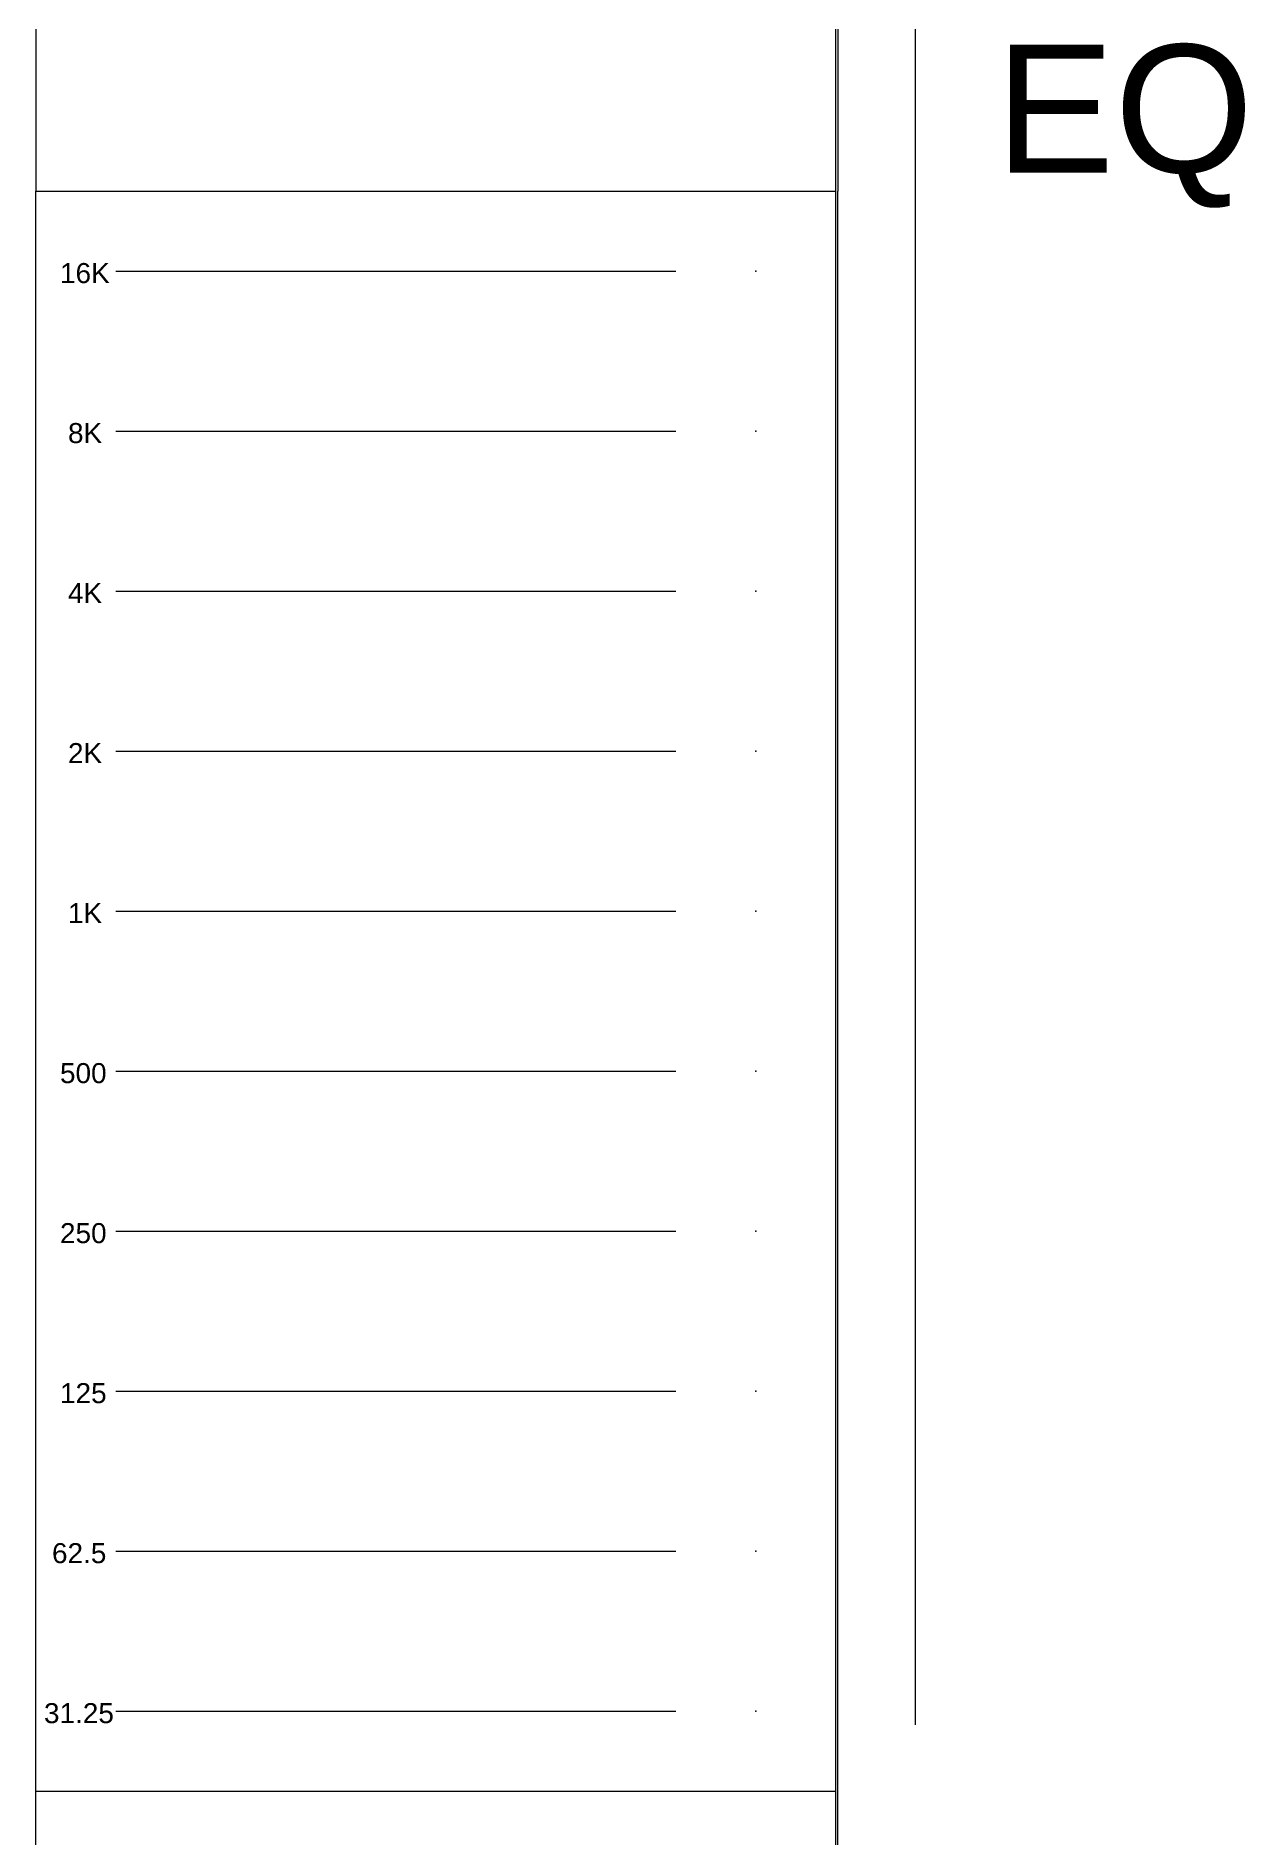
# Model space of a CAD drawing. Header units: inches. Extents: x 50 to 455, y -1657 to 1150.
# Drawn here: x 50.1 to 201.2, y -264.1 to -38.9 of the extents above; entities that cross this region are included whole.
import ezdxf

# ---------------------------------------------------------------- set-up
doc = ezdxf.new("R2010")
doc.units = ezdxf.units.IN
doc.header["$MEASUREMENT"] = 0
doc.layers.get('0').update_dxf_attribs({"lineweight": 25, "true_color": 0xffffff})
doc.styles.add('textstyle26', font='')
doc.styles.add('textstyle35', font='')
doc.styles.add('textstyle36', font='')
doc.styles.add('textstyle37', font='')
doc.styles.add('textstyle38', font='')
doc.styles.add('textstyle39', font='')
doc.styles.add('textstyle40', font='')
doc.styles.add('textstyle41', font='')
doc.styles.add('textstyle42', font='')
doc.styles.add('textstyle60', font='')
doc.styles.add('textstyle61', font='')
doc.styles.get('textstyle26').set_extended_font_data('Liberation Sans')
doc.styles.get('textstyle35').set_extended_font_data('Liberation Sans')
doc.styles.get('textstyle36').set_extended_font_data('Liberation Sans')
doc.styles.get('textstyle37').set_extended_font_data('Liberation Sans')
doc.styles.get('textstyle38').set_extended_font_data('Liberation Sans')
doc.styles.get('textstyle39').set_extended_font_data('Liberation Sans')
doc.styles.get('textstyle40').set_extended_font_data('Liberation Sans')
doc.styles.get('textstyle41').set_extended_font_data('Liberation Sans')
doc.styles.get('textstyle42').set_extended_font_data('Liberation Sans')
doc.styles.get('textstyle60').set_extended_font_data('Liberation Sans')
doc.styles.get('textstyle61').set_extended_font_data('Liberation Sans')

msp = doc.modelspace()

# ---------------------------------------------------------------- linework, layer by layer
for p, q in [((150.06, -1657.27), (150.06, 942.73)), ((50.1, 121.7), (50.1, -58.3)), ((150.32, 121.7), (150.32, -58.3)), ((50.1, -258.3), (50.1, -58.3)), ((50.1, -58.3), (100.1, -58.3)), ((100.1, -58.3), (150.06, -58.3)), ((150.32, -258.3), (150.32, -58.3)), ((60.1, -68.3), (90.1, -68.3)), ((90.1, -68.3), (130.1, -68.3)), ((60.1, -88.3), (90.1, -88.3)), ((90.1, -88.3), (130.1, -88.3)), ((60.1, -108.3), (90.1, -108.3)), ((90.1, -108.3), (130.1, -108.3)), ((60.1, -128.3), (90.1, -128.3)), ((90.1, -128.3), (130.1, -128.3)), ((60.1, -148.3), (90.1, -148.3)), ((90.1, -148.3), (130.1, -148.3)), ((60.1, -168.3), (90.1, -168.3)), ((90.1, -168.3), (130.1, -168.3)), ((60.1, -188.3), (90.1, -188.3)), ((90.1, -188.3), (130.1, -188.3)), ((60.1, -208.3), (90.1, -208.3)), ((90.1, -208.3), (130.1, -208.3)), ((60.1, -228.3), (90.1, -228.3)), ((90.1, -228.3), (130.1, -228.3)), ((60.1, -248.3), (90.1, -248.3)), ((90.1, -248.3), (130.1, -248.3)), ((50.1, -338.3), (50.1, -258.3)), ((50.1, -258.3), (100.1, -258.3)), ((50.1, -258.3), (100.1, -258.3)), ((100.1, -258.3), (100.1, -258.3)), ((100.1, -258.3), (150.06, -258.3)), ((150.32, -338.3), (150.32, -258.3))]:
    msp.add_line(p, q)
at = {"color": 3, "true_color": 0x00ff00}
msp.add_line((160, 180), (160, -250), dxfattribs=at)
for p in [(140.1, -68.3), (140.1, -88.3), (140.1, -108.3), (140.1, -128.3), (140.1, -148.3), (140.1, -168.3), (140.1, -188.3), (140.1, -208.3), (140.1, -228.3), (140.1, -248.3)]:
    msp.add_point(p)

# ---------------------------------------------------------------- texts
at = {"char_height": 1, "attachment_point": 1}
for s, insert, style in [('\\C3;\\H16;EQ', (170, -40), 'textstyle26'), ('\\C7;\\H2.5;16K', (53.1, -67.3), 'textstyle60'), ('\\C7;\\H2.5;8K', (54.1, -87.3), 'textstyle61'), ('\\C7;\\H2.5;4K', (54.1, -107.3), 'textstyle41'), ('\\C7;\\H2.5;2K', (54.1, -127.3), 'textstyle42'), ('\\C7;\\H2.5;1K', (54.1, -147.3), 'textstyle39'), ('\\C7;\\H2.5;500', (53.1, -167.3), 'textstyle40'), ('\\C7;\\H2.5;250', (53.1, -187.3), 'textstyle37'), ('\\C7;\\H2.5;125', (53.1, -207.3), 'textstyle38'), ('\\C7;\\H2.5;62.5', (52.1, -227.3), 'textstyle35'), ('\\C7;\\H2.5;31.25', (51.1, -247.3), 'textstyle36')]:
    msp.add_mtext(s, dxfattribs=dict(at, insert=insert, style=style))

doc.saveas('drawing.dxf')
